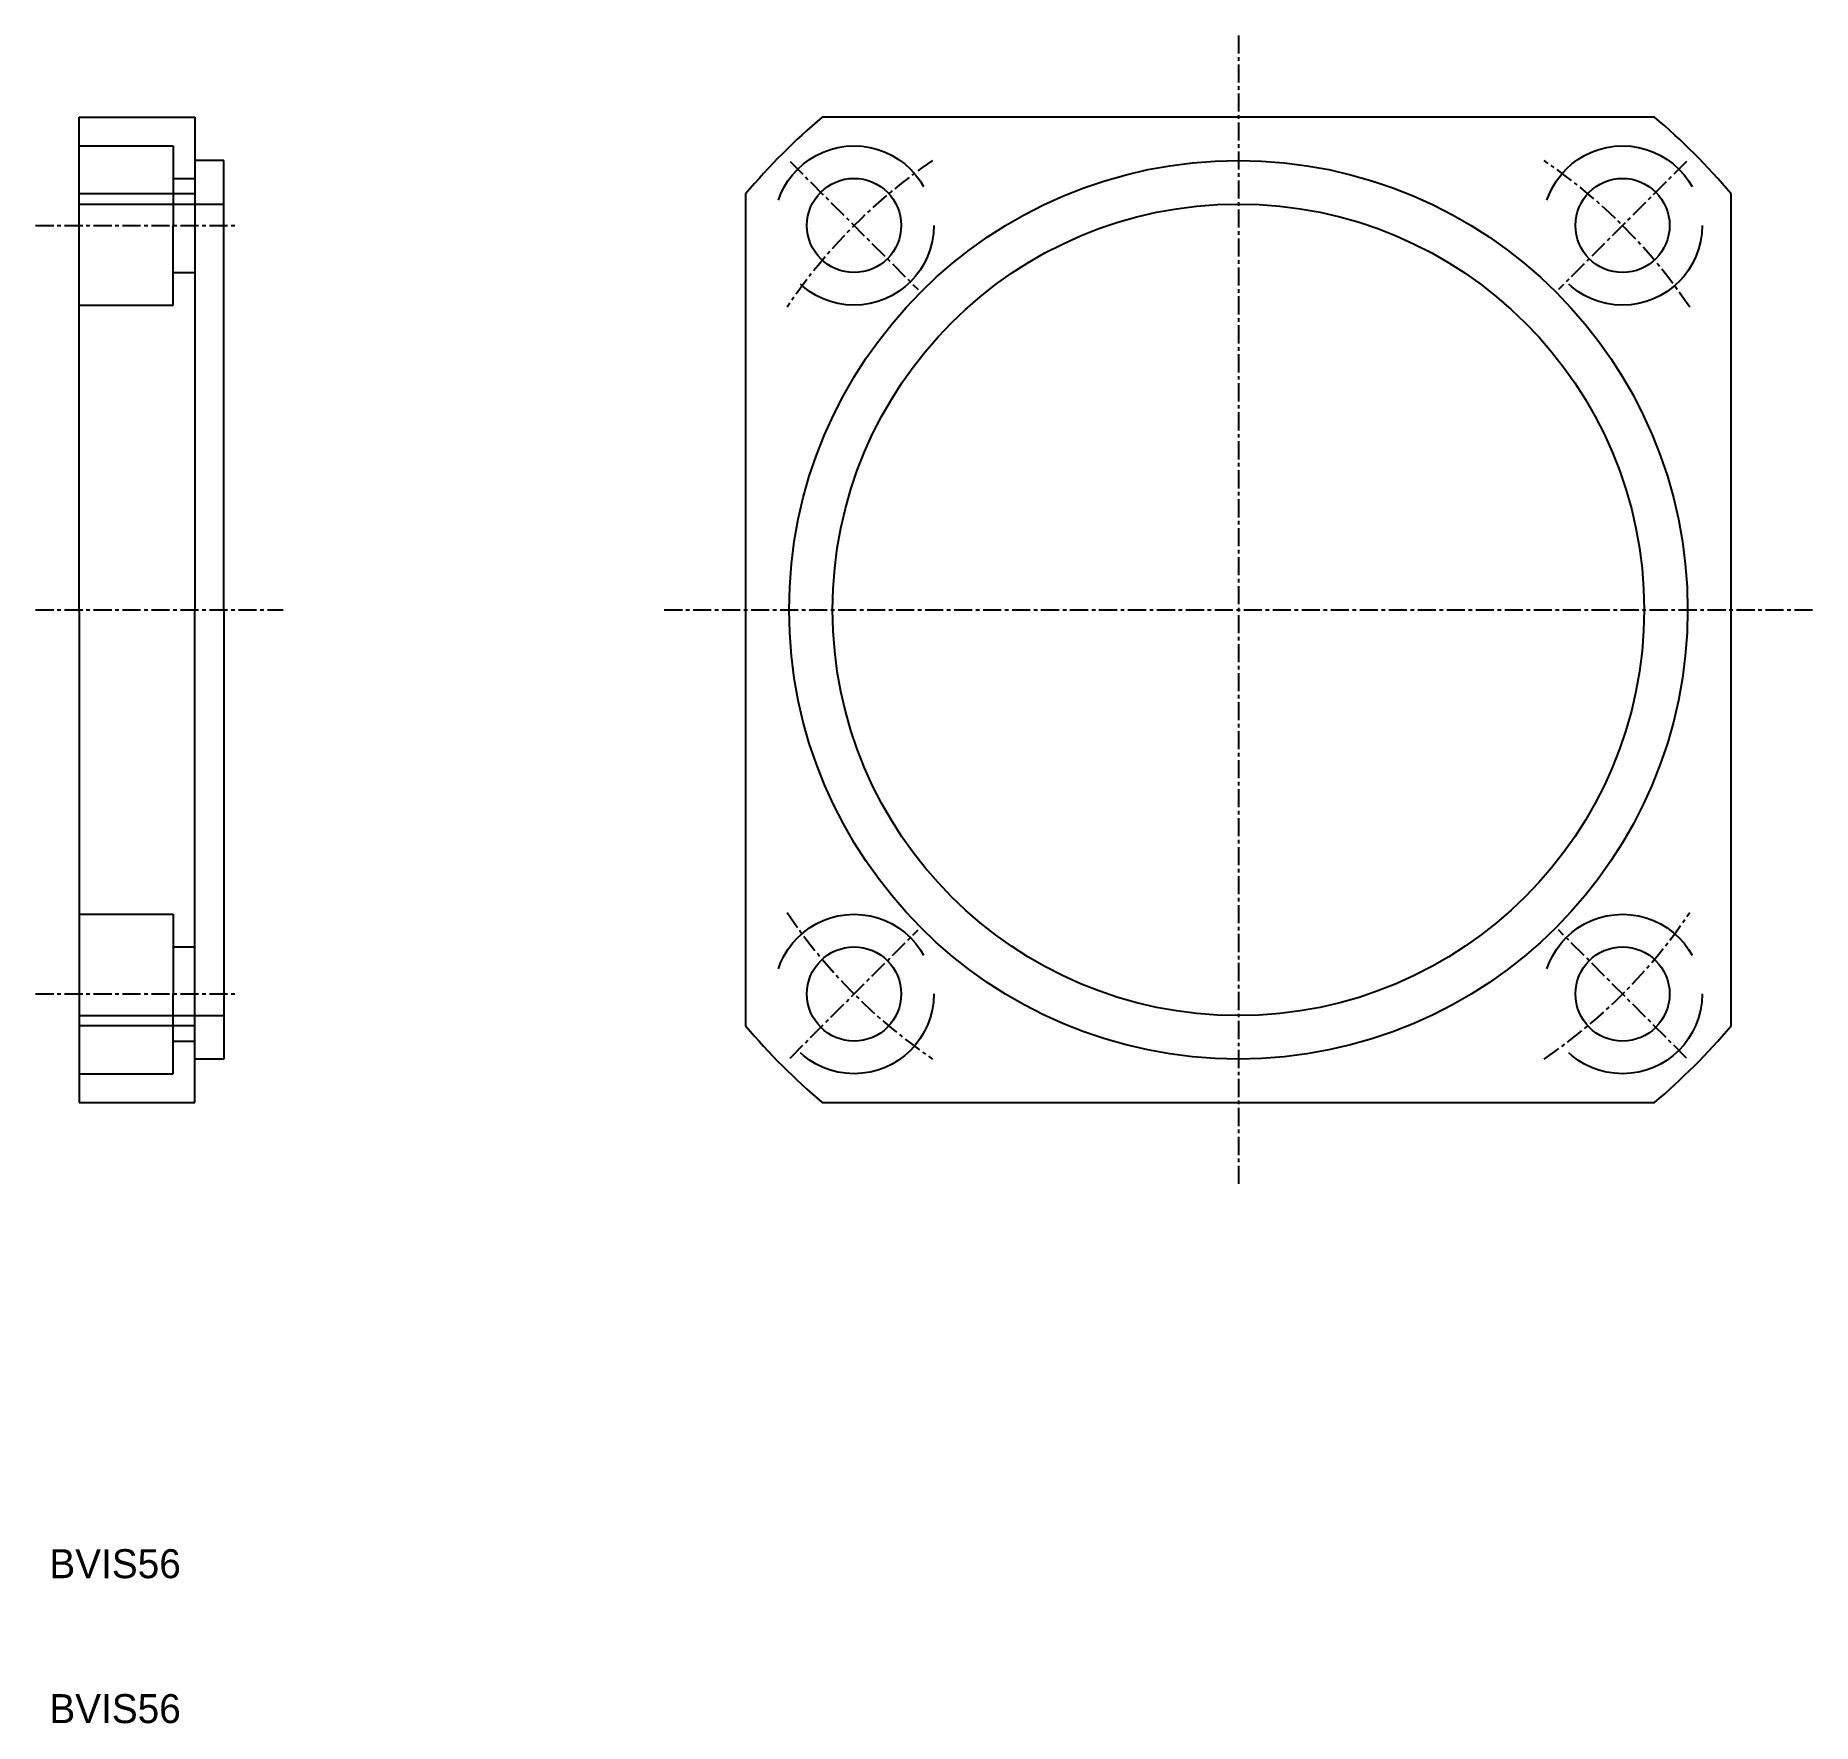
# Model space of a CAD drawing. Extents: x 172 to 295, y 81 to 198.
import ezdxf

# ---------------------------------------------------------------- set-up
doc = ezdxf.new("R2010")
doc.units = 0
doc.linetypes.add('CENTER', pattern=[2, 1.25, -0.25, 0.25, -0.25])
doc.linetypes.add('DASHED', pattern=[19.05, 12.7, -6.35])
doc.layers.get('0').update_dxf_attribs({"linetype": 'CONTINUOUS'})
doc.layers.add('CENTER', color=1, linetype='CENTER')

msp = doc.modelspace()

# ---------------------------------------------------------------- linework, layer by layer
for p, q in [((174.93, 158.33), (174.93, 192.33)), ((174.93, 192.33), (182.93, 192.33)), ((182.93, 192.33), (182.93, 158.33)), ((283.64, 192.33), (226.22, 192.33)), ((184.93, 189.33), (182.93, 189.33)), ((184.93, 158.33), (184.93, 189.33)), ((182.93, 187.04), (174.93, 187.04)), ((220.93, 187.04), (220.93, 129.62)), ((288.93, 129.62), (288.93, 187.04)), ((174.93, 158.33), (174.93, 124.33)), ((182.93, 124.33), (182.93, 158.33)), ((184.93, 158.33), (184.93, 127.33)), ((182.93, 129.62), (174.93, 129.62)), ((184.93, 127.33), (182.93, 127.33)), ((174.93, 124.33), (182.93, 124.33)), ((226.22, 124.33), (283.64, 124.33))]:
    msp.add_line(p, q)
at = {"color": 3, "linetype": 'DASHED'}
for p, q in [((174.93, 190.35), (181.43, 190.35)), ((181.43, 190.35), (181.43, 184.85)), ((181.43, 188.1), (182.93, 188.1)), ((174.93, 186.33), (184.93, 186.33)), ((181.43, 179.35), (181.43, 184.85)), ((181.43, 181.6), (182.93, 181.6)), ((174.93, 179.35), (181.43, 179.35)), ((174.93, 137.32), (181.43, 137.32)), ((181.43, 137.32), (181.43, 131.82)), ((181.43, 135.07), (182.93, 135.07)), ((181.43, 126.32), (181.43, 131.82)), ((174.93, 130.33), (184.93, 130.33)), ((181.43, 128.57), (182.93, 128.57)), ((174.93, 126.32), (181.43, 126.32))]:
    msp.add_line(p, q, dxfattribs=at)
for centre in [(228.41, 184.85), (281.44, 184.85), (228.41, 131.82), (281.44, 131.82)]:
    msp.add_circle(centre, 5.5, dxfattribs=at)
for centre, radius in [((254.93, 158.33), 31), ((228.41, 184.85), 3.25), ((228.41, 184.85), 3.25), ((281.44, 184.85), 3.25), ((281.44, 184.85), 3.25), ((254.93, 158.33), 28), ((228.41, 131.82), 3.25), ((228.41, 131.82), 3.25), ((281.44, 131.82), 3.25), ((281.44, 131.82), 3.25)]:
    msp.add_circle(centre, radius)
for start, end in [(130.1779, 139.8221), (40.1779, 49.8221), (220.1779, 229.8221), (310.1779, 319.8221)]:
    msp.add_arc((254.93, 158.33), 44.5, start, end)
at = {"layer": 'CENTER', "color": 1, "linetype": 'CENTER'}
for p, q in [((254.93, 197.96), (254.93, 118.71)), ((223.99, 189.27), (232.83, 180.43)), ((223.99, 189.27), (232.83, 180.43)), ((285.86, 189.27), (277.02, 180.43)), ((285.86, 189.27), (277.02, 180.43)), ((171.93, 184.85), (185.93, 184.85)), ((171.93, 158.33), (189.02, 158.33)), ((215.31, 158.33), (294.55, 158.33)), ((223.99, 127.4), (232.83, 136.24)), ((223.99, 127.4), (232.83, 136.24)), ((285.86, 127.4), (277.02, 136.24)), ((285.86, 127.4), (277.02, 136.24)), ((171.93, 131.82), (185.93, 131.82))]:
    msp.add_line(p, q, dxfattribs=at)
for start, end in [(124.2378, 146.155), (33.845, 55.7622), (213.845, 235.7622), (304.2378, 326.155)]:
    msp.add_arc((254.93, 158.33), 37.5, start, end, dxfattribs=at)

# ---------------------------------------------------------------- texts
for p in [(172.88, 91.51), (172.88, 81.51)]:
    msp.add_text('BVIS56', height=2).set_placement(p)

doc.saveas('drawing.dxf')
